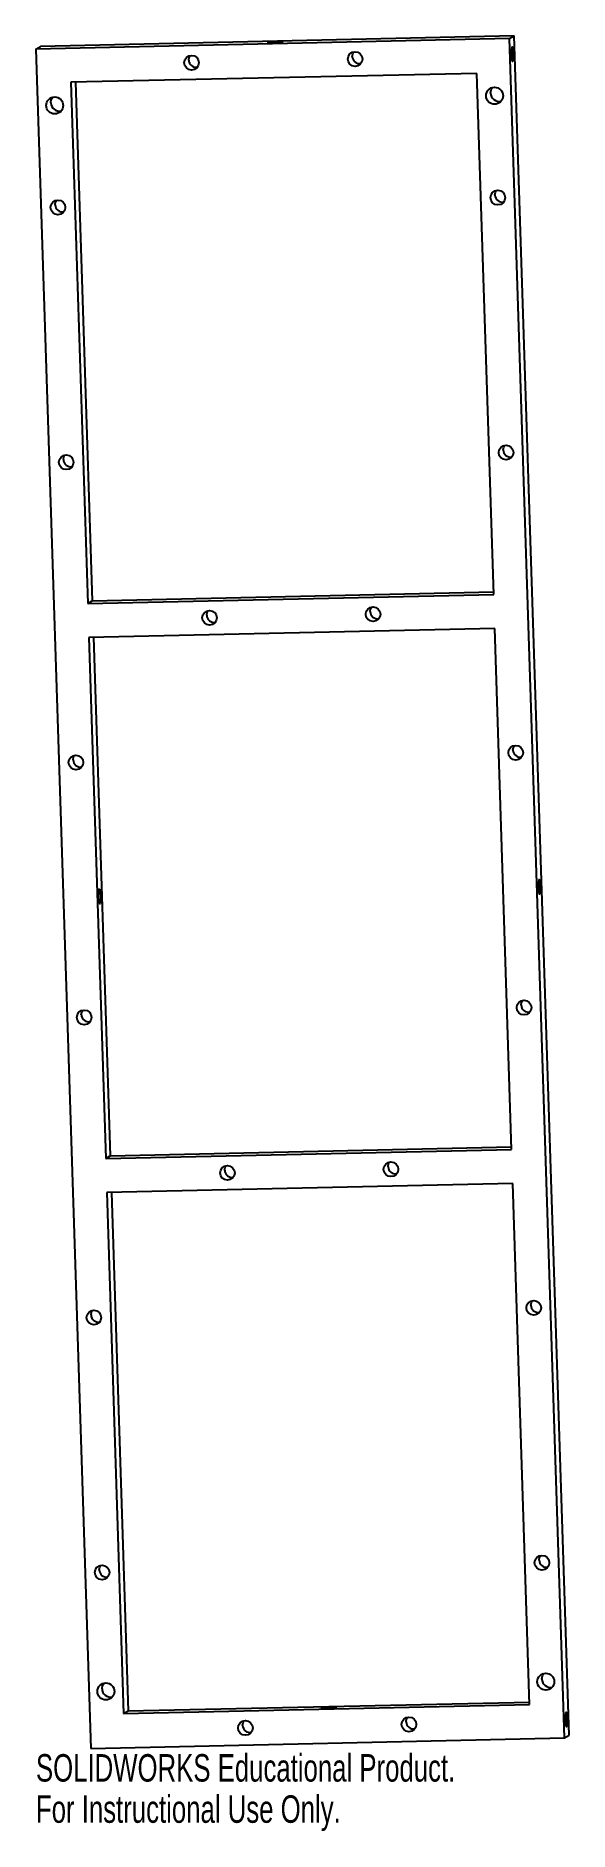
# Model space of a CAD drawing. Header units: millimetres. Extents: x -47 to 46, y -165 to 150.
import ezdxf

# ---------------------------------------------------------------- set-up
doc = ezdxf.new("R2010")
doc.units = ezdxf.units.MM
doc.styles.add('SLDTEXTSTYLE0', font='TXT', dxfattribs={"width": 0.7})

msp = doc.modelspace()

# ---------------------------------------------------------------- linework, layer by layer
at = {"color": 7, "linetype": 'Continuous', "lineweight": 25}
for p, q in [((36, 149.94), (-47.23, 148.1)), ((-47.23, 148.1), (-46.44, 148.57)), ((36.79, 150.42), (-46.44, 148.57)), ((36, 149.94), (36.79, 150.42)), ((45.66, -149.05), (36, 149.94)), ((46.44, -148.57), (36.79, 150.42)), ((-47.23, 148.1), (-37.57, -150.89)), ((30.25, 143.83), (-41.09, 142.25)), ((-41.09, 142.25), (-38.13, 50.56)), ((-40.29, 142.27), (-37.34, 51.04)), ((33.21, 52.14), (30.25, 143.83)), ((-38.13, 50.56), (33.21, 52.14)), ((-38.13, 50.56), (-37.34, 51.04)), ((-37.34, 51.04), (33.2, 52.6)), ((33.4, 46.16), (-37.94, 44.58)), ((-37.94, 44.58), (-34.98, -47.11)), ((-37.14, 44.6), (-34.19, -46.63)), ((36.36, -45.53), (33.4, 46.16)), ((-34.98, -47.11), (36.36, -45.53)), ((-34.98, -47.11), (-34.19, -46.63)), ((-34.19, -46.63), (36.35, -45.07)), ((36.56, -51.51), (-34.78, -53.09)), ((-34.78, -53.09), (-31.82, -144.78)), ((-33.98, -53.07), (-31.04, -144.3)), ((39.52, -143.2), (36.56, -51.51)), ((-31.82, -144.78), (39.52, -143.2)), ((-31.82, -144.78), (-31.04, -144.3)), ((-31.04, -144.3), (39.5, -142.74)), ((-37.57, -150.89), (45.66, -149.05)), ((45.66, -149.05), (46.44, -148.57))]:
    msp.add_line(p, q, dxfattribs=at)
at = {"color": 7, "linetype": 'Continuous', "lineweight": 25, "flags": 128}
for points in [[(-5.39, 149.16), (-4.89, 149.17), (-4.43, 149.21), (-4.1, 149.25), (-3.93, 149.29), (-3.97, 149.32), (-4.19, 149.35), (-4.57, 149.36), (-5.05, 149.36), (-5.56, 149.34), (-6.01, 149.31), (-6.35, 149.27), (-6.51, 149.23), (-6.48, 149.19), (-6.25, 149.17), (-5.87, 149.15), (-5.39, 149.16)], [(36.66, 147.29), (36.63, 147.78), (36.58, 148.18), (36.52, 148.43), (36.45, 148.49), (36.39, 148.35), (36.34, 148.03), (36.32, 147.59), (36.32, 147.09), (36.35, 146.6), (36.4, 146.2), (36.46, 145.95), (36.53, 145.89), (36.59, 146.03), (36.64, 146.35), (36.66, 146.79), (36.66, 147.29)], [(-20.39, 146.16), (-20.31, 146.66), (-20.12, 146.99)], [(8.35, 146.79), (8.43, 147.29), (8.62, 147.63)], [(-44.64, 138.64), (-44.54, 139.22), (-44.28, 139.66)], [(32.65, 140.35), (32.74, 140.93), (33.01, 141.37)], [(33.43, 122.42), (33.51, 122.91), (33.7, 123.25)], [(-43.86, 120.71), (-43.78, 121.2), (-43.59, 121.54)], [(-42.41, 75.86), (-42.33, 76.36), (-42.14, 76.69)], [(34.88, 77.57), (34.96, 78.07), (35.14, 78.4)], [(-17.23, 48.49), (-17.15, 48.99), (-16.96, 49.32)], [(11.5, 49.12), (11.58, 49.62), (11.77, 49.96)], [(36.58, 24.75), (36.66, 25.24), (36.85, 25.58)], [(-40.7, 23.04), (-40.62, 23.53), (-40.44, 23.87)], [(-35.89, -0.92), (-35.89, -1.43), (-35.91, -1.87), (-35.96, -2.18), (-36.02, -2.32), (-36.09, -2.26), (-36.15, -2.02), (-36.21, -1.62), (-36.23, -1.13), (-36.24, -0.63), (-36.21, -0.18), (-36.17, 0.13), (-36.11, 0.27), (-36.04, 0.21), (-35.97, -0.04), (-35.92, -0.44), (-35.89, -0.92)], [(41.39, 0.79), (41.36, 1.27), (41.31, 1.67), (41.25, 1.92), (41.18, 1.98), (41.12, 1.84), (41.07, 1.53), (41.05, 1.08), (41.05, 0.58), (41.08, 0.09), (41.13, -0.3), (41.2, -0.55), (41.26, -0.61), (41.33, -0.47), (41.37, -0.16), (41.4, 0.28), (41.39, 0.79)], [(-39.26, -21.81), (-39.17, -21.32), (-38.99, -20.98)], [(38.03, -20.1), (38.11, -19.6), (38.3, -19.27)], [(-14.08, -49.18), (-14, -48.68), (-13.81, -48.35)], [(14.66, -48.55), (14.74, -48.05), (14.92, -47.71)], [(39.74, -72.92), (39.82, -72.43), (40.01, -72.09)], [(-37.55, -74.63), (-37.47, -74.14), (-37.28, -73.8)], [(-36.1, -119.48), (-36.02, -118.99), (-35.83, -118.65)], [(41.19, -117.77), (41.27, -117.28), (41.45, -116.94)], [(41.66, -138.71), (41.76, -138.13), (42.02, -137.69)], [(-35.62, -140.42), (-35.53, -139.84), (-35.27, -139.4)], [(4.07, -143.86), (3.59, -143.86), (3.21, -143.85), (2.99, -143.82), (2.95, -143.78), (3.12, -143.74), (3.45, -143.7), (3.91, -143.67), (4.41, -143.65), (4.89, -143.65), (5.27, -143.66), (5.5, -143.69), (5.53, -143.72), (5.37, -143.77), (5.03, -143.8), (4.58, -143.84), (4.07, -143.86)], [(46.12, -145.72), (46.1, -145.23), (46.04, -144.83), (45.98, -144.59), (45.91, -144.53), (45.85, -144.66), (45.8, -144.98), (45.78, -145.42), (45.78, -145.92), (45.81, -146.41), (45.86, -146.81), (45.93, -147.06), (46, -147.12), (46.06, -146.98), (46.1, -146.66), (46.13, -146.22), (46.12, -145.72)], [(-10.92, -146.85), (-10.84, -146.35), (-10.66, -146.02)], [(17.81, -146.22), (17.89, -145.72), (18.08, -145.38)]]:
    msp.add_lwpolyline(points, dxfattribs=at)
at = {"color": 7, "linetype": 'Continuous', "lineweight": 25}
for centre, radius in [((-19.89, 145.7), 1.29), ((8.85, 146.34), 1.29), ((-43.94, 138.18), 1.49), ((33.35, 139.89), 1.49), ((33.93, 121.96), 1.29), ((-43.36, 120.25), 1.29), ((-41.91, 75.4), 1.29), ((35.37, 77.11), 1.29), ((-16.73, 48.03), 1.29), ((12, 48.66), 1.29), ((37.08, 24.29), 1.29), ((-40.21, 22.58), 1.29), ((-38.76, -22.27), 1.29), ((38.53, -20.56), 1.29), ((-13.58, -49.64), 1.29), ((15.15, -49.01), 1.29), ((40.24, -73.38), 1.29), ((-37.05, -75.09), 1.29), ((-35.6, -119.94), 1.29), ((41.68, -118.23), 1.29), ((42.36, -139.16), 1.49), ((-34.93, -140.87), 1.49), ((-10.43, -147.31), 1.29), ((18.31, -146.68), 1.29)]:
    msp.add_circle(centre, radius, dxfattribs=at)
for centre, radius, start, end in [((-19.08, 146.2), 1.3, 181.6811, 279.5677), ((9.65, 146.83), 1.3, 181.6811, 279.5677), ((34.15, 140.4), 1.5, 181.6674, 282.4523), ((-43.13, 138.68), 1.5, 181.6674, 282.4523), ((-42.55, 120.74), 1.3, 181.6811, 279.5677), ((34.73, 122.45), 1.3, 181.6811, 279.5677), ((-41.11, 75.9), 1.3, 181.6811, 279.5677), ((36.18, 77.61), 1.3, 181.6811, 279.5677), ((-15.93, 48.53), 1.3, 181.6811, 279.5677), ((12.81, 49.16), 1.3, 181.6811, 279.5677), ((-39.4, 23.07), 1.3, 181.6811, 279.5677), ((37.89, 24.78), 1.3, 181.6811, 279.5677), ((-37.95, -21.77), 1.3, 181.6811, 279.5677), ((39.34, -20.06), 1.3, 181.6811, 279.5677), ((-12.77, -49.14), 1.3, 181.6811, 279.5677), ((15.96, -48.51), 1.3, 181.6811, 279.5677), ((-36.24, -74.6), 1.3, 181.6811, 279.5677), ((41.04, -72.89), 1.3, 181.6811, 279.5677), ((-34.8, -119.45), 1.3, 181.6811, 279.5677), ((42.49, -117.73), 1.3, 181.6811, 279.5677), ((43.17, -138.66), 1.5, 181.6674, 282.4523), ((-34.12, -140.37), 1.5, 181.6674, 282.4523), ((-9.62, -146.81), 1.3, 181.6811, 279.5677), ((19.12, -146.18), 1.3, 181.6811, 279.5677)]:
    msp.add_arc(centre, radius, start, end, dxfattribs=at)

# ---------------------------------------------------------------- texts
at = {"color": 7, "linetype": 'Continuous', "char_height": 4.8336, "attachment_point": 1, "style": 'SLDTEXTSTYLE0'}
for s, insert in [('SOLIDWORKS Educational Product.', (-47.23, -151.91)), ('For Instructional Use Only.', (-47.23, -159.16))]:
    msp.add_mtext(s, dxfattribs=dict(at, insert=insert))

doc.saveas('drawing.dxf')
